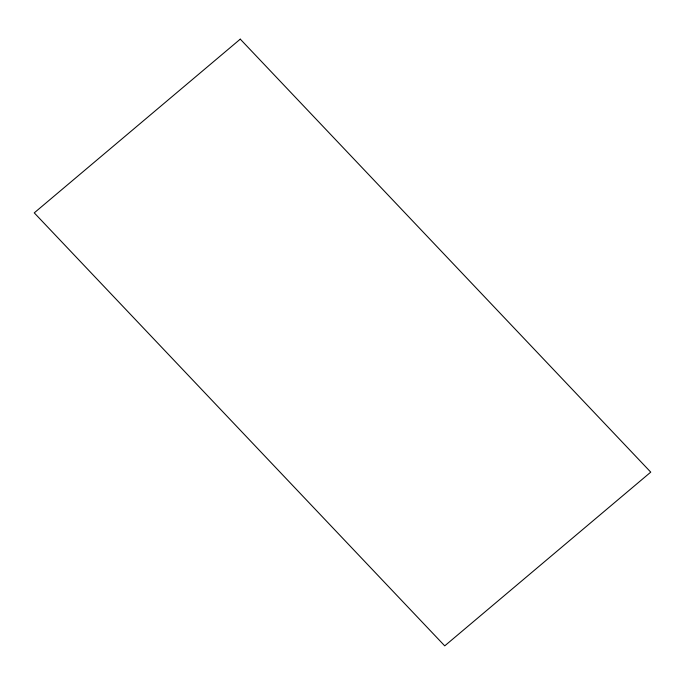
<?xml version="1.0" encoding="UTF-8"?>
<svg xmlns="http://www.w3.org/2000/svg" width="685" height="685" viewBox="0 0 685 685"><rect width="100%" height="100%" fill="white"/><g stroke="black" fill="none" stroke-linecap="round" stroke-linejoin="round"><path stroke-width="1.03" d="M240.272 39.139L34.25 212.864L444.728 645.861L650.75 472.136L240.272 39.139"/></g></svg>
